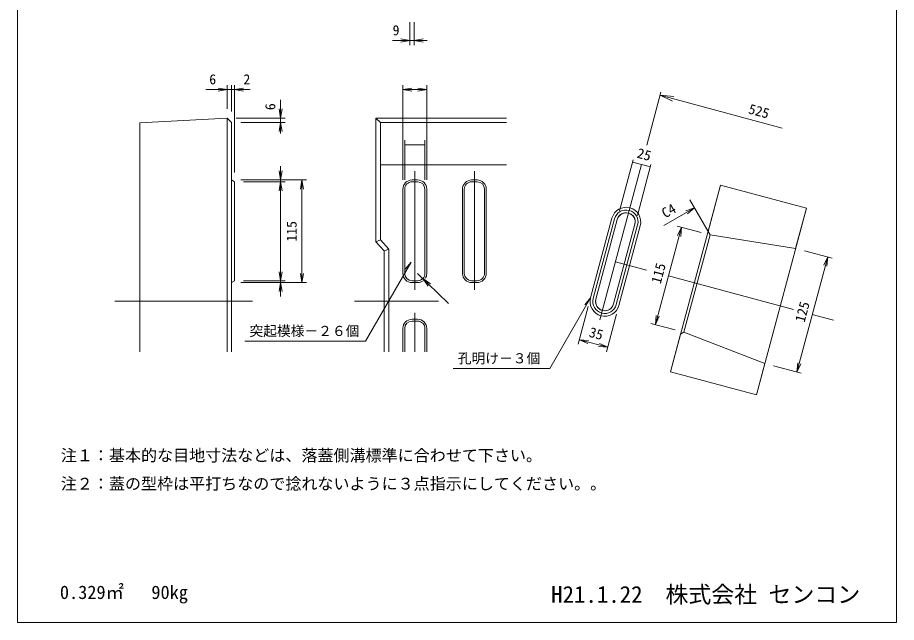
# Model space of a CAD drawing. Units: millimetres on the paper. Extents: x 143 to 576, y 45 to 323.
# Drawn here: x 143.1 to 334.9, y 45.2 to 177.2 of the extents above; entities that cross this region are included whole.
import ezdxf
from ezdxf.enums import TextEntityAlignment as Align

# ---------------------------------------------------------------- set-up
doc = ezdxf.new("R2010")
doc.units = ezdxf.units.MM
doc.layers.add('0_2', color=4, linetype='Continuous', lineweight=18)
doc.styles.add('ＭＳ ゴシック-5.0-0.0', font='')
doc.styles.get('ＭＳ ゴシック-5.0-0.0').set_extended_font_data('ＭＳ ゴシック-5.0-0.0')

msp = doc.modelspace()

# ---------------------------------------------------------------- linework, layer by layer
at = {"layer": '0_2'}
for p, q in [((143.091, 322.86), (143.091, 45.242)), ((334.856, 322.86), (334.856, 45.242)), ((228.707, 171.213), (228.707, 176.23)), ((229.607, 171.213), (229.607, 176.23)), ((228.707, 172.213), (224.924, 172.213)), ((228.707, 172.213), (226.738, 172.56)), ((228.707, 172.213), (226.738, 171.865)), ((228.707, 172.213), (229.607, 172.213)), ((229.607, 172.213), (231.577, 172.56)), ((229.607, 172.213), (232.438, 172.213)), ((229.607, 172.213), (231.577, 171.865)), ((188.801, 161.504), (184.174, 161.504)), ((188.801, 161.504), (186.832, 161.851)), ((188.801, 161.504), (186.832, 161.156)), ((188.801, 157.312), (188.801, 162.504)), ((188.801, 161.504), (189.801, 161.504)), ((189.801, 156.744), (189.801, 162.504)), ((189.801, 161.504), (190.4, 161.504)), ((190.4, 143.389), (190.4, 162.504)), ((190.4, 161.504), (192.37, 161.851)), ((190.4, 161.504), (193.875, 161.504)), ((190.4, 161.504), (192.37, 161.156)), ((227.17, 141.791), (227.17, 162.504)), ((227.17, 161.504), (229.14, 161.851)), ((227.17, 161.504), (229.14, 161.156)), ((227.17, 161.504), (232.37, 161.504)), ((232.37, 161.504), (230.401, 161.851)), ((232.37, 161.504), (230.401, 161.156)), ((232.37, 141.791), (232.37, 162.504)), ((200.484, 155.312), (200.484, 159.279)), ((280.371, 149.419), (283.453, 160.918)), ((283.278, 160.265), (309.933, 153.122)), ((283.278, 160.265), (286.266, 160.004)), ((283.278, 160.265), (285.997, 158.997)), ((200.484, 155.312), (200.136, 157.281)), ((200.484, 155.312), (200.831, 157.281)), ((188.801, 155.312), (169.801, 154.255)), ((169.801, 154.255), (169.801, 104.314)), ((188.801, 155.312), (188.801, 104.314)), ((188.801, 155.312), (189.801, 154.312)), ((189.801, 154.312), (189.801, 104.314)), ((190.801, 155.312), (201.484, 155.312)), ((191.801, 154.312), (201.484, 154.312)), ((200.484, 154.312), (200.136, 152.342)), ((200.484, 155.312), (200.484, 154.312)), ((200.484, 154.312), (200.484, 151.912)), ((200.484, 154.312), (200.831, 152.342)), ((221.271, 128.314), (221.274, 155.314)), ((221.274, 154.314), (221.271, 128.314)), ((249.787, 155.311), (221.274, 155.314)), ((222.274, 154.314), (221.274, 155.314)), ((222.271, 128.697), (222.274, 154.314)), ((222.274, 154.314), (249.787, 154.311)), ((227.57, 141.791), (227.57, 150.485)), ((231.97, 141.791), (231.97, 150.485)), ((227.57, 149.485), (231.97, 149.485)), ((274.461, 135.091), (277.434, 146.187)), ((200.484, 141.789), (200.484, 144.838)), ((249.785, 145.111), (222.272, 145.114)), ((270.158, 111.308), (279.236, 145.183)), ((277.304, 145.701), (281.167, 144.666)), ((278.324, 134.056), (281.298, 145.151)), ((200.484, 141.789), (200.136, 143.758)), ((200.484, 141.789), (200.831, 143.758)), ((229.77, 117.816), (229.77, 143.719)), ((242.77, 117.816), (242.77, 143.719)), ((190.4, 141.389), (189.801, 141.789)), ((190.4, 141.389), (190.4, 119.789)), ((191.801, 141.789), (206.144, 141.789)), ((192.4, 141.389), (201.484, 141.389)), ((200.484, 141.389), (200.136, 139.419)), ((200.484, 141.789), (200.484, 141.389)), ((200.484, 141.389), (200.831, 139.419)), ((200.484, 141.389), (200.484, 119.789)), ((205.144, 141.789), (204.797, 139.819)), ((205.144, 141.789), (205.491, 139.819)), ((205.144, 141.789), (205.144, 119.388)), ((230.37, 141.791), (229.17, 141.791)), ((229.17, 141.391), (230.37, 141.391)), ((243.37, 141.789), (242.17, 141.789)), ((242.17, 141.389), (243.37, 141.389)), ((285.557, 99.916), (296.476, 140.661)), ((227.17, 139.791), (227.17, 121.391)), ((227.57, 121.391), (227.57, 139.791)), ((231.97, 139.791), (231.97, 121.391)), ((232.37, 139.791), (232.37, 121.391)), ((240.17, 139.789), (240.17, 121.389)), ((240.57, 121.389), (240.57, 139.789)), ((244.97, 139.789), (244.97, 121.389)), ((245.37, 139.789), (245.37, 121.389)), ((293.764, 130.539), (289.78, 137.44)), ((290.78, 135.708), (284.137, 131.873)), ((290.78, 135.708), (288.901, 135.024)), ((290.78, 135.708), (289.248, 134.423)), ((304.296, 94.894), (315.215, 135.639)), ((272.784, 133.47), (268.124, 116.083)), ((273.364, 133.315), (268.704, 115.928)), ((273.943, 133.159), (269.284, 115.773)), ((277.807, 132.124), (273.147, 114.737)), ((273.727, 114.582), (278.386, 131.968)), ((278.966, 131.813), (274.306, 114.427)), ((282.261, 110.224), (287.956, 131.475)), ((286.99, 131.733), (292.256, 130.322)), ((287.956, 131.475), (287.111, 129.662)), ((287.956, 131.475), (287.782, 129.482)), ((293.764, 130.539), (294.188, 129.804)), ((222.271, 128.697), (221.271, 128.314)), ((224.07, 126.697), (222.271, 128.697)), ((288.494, 108.554), (294.188, 129.804)), ((294.188, 129.804), (312.865, 126.87)), ((223.07, 126.314), (221.271, 128.314)), ((224.07, 126.697), (223.07, 126.314)), ((224.07, 126.697), (224.068, 104.314)), ((223.07, 126.314), (223.068, 104.314)), ((319.866, 124.994), (313.136, 99.88)), ((320.832, 124.735), (314.797, 126.352)), ((319.866, 124.994), (319.021, 123.181)), ((319.866, 124.994), (319.692, 123.001)), ((228.959, 123.852), (218.991, 106.586)), ((228.959, 123.852), (227.673, 122.32)), ((280.299, 122.138), (273.545, 123.948)), ((200.484, 119.789), (200.136, 121.758)), ((200.484, 119.789), (200.831, 121.758)), ((205.144, 119.388), (204.797, 121.358)), ((205.144, 119.388), (205.491, 121.358)), ((230.37, 121.391), (237.113, 114.843)), ((312.387, 113.539), (285.109, 120.849)), ((190.4, 119.789), (189.801, 119.388)), ((191.801, 119.388), (206.144, 119.388)), ((192.4, 119.789), (201.484, 119.789)), ((200.484, 119.388), (200.136, 117.419)), ((200.484, 119.789), (200.484, 119.388)), ((200.484, 119.388), (200.484, 116.356)), ((200.484, 119.388), (200.831, 117.419)), ((229.17, 119.791), (230.37, 119.791)), ((230.37, 119.391), (229.17, 119.391)), ((231.518, 120.276), (233.173, 119.153)), ((231.518, 120.276), (232.689, 118.655)), ((242.17, 119.789), (243.37, 119.789)), ((243.37, 119.389), (242.17, 119.389)), ((194.347, 115.317), (164.293, 115.32)), ((234.906, 115.312), (216.644, 115.314)), ((268.124, 116.083), (259.195, 100.617)), ((268.124, 116.083), (266.839, 114.551)), ((265.416, 105.978), (267.607, 114.152)), ((230.369, 111.391), (229.169, 111.391)), ((229.77, 104.314), (229.77, 112.81)), ((271.598, 104.321), (273.789, 112.495)), ((282.261, 110.224), (282.436, 112.217)), ((282.261, 110.224), (283.107, 112.037)), ((321.138, 111.194), (316.501, 112.437)), ((227.168, 104.314), (227.169, 109.391)), ((227.569, 109.391), (227.568, 104.314)), ((229.169, 110.991), (230.369, 110.99)), ((231.968, 104.314), (231.969, 109.39)), ((232.368, 104.314), (232.369, 109.39)), ((281.295, 110.483), (286.562, 109.072)), ((288.494, 108.554), (287.759, 108.13)), ((288.494, 108.554), (306.135, 101.756)), ((192.693, 106.586), (218.991, 106.586)), ((265.675, 106.944), (267.668, 106.769)), ((265.675, 106.944), (267.488, 106.099)), ((265.675, 106.944), (271.857, 105.287)), ((271.857, 105.287), (270.044, 106.133)), ((271.857, 105.287), (269.865, 105.462)), ((313.136, 99.88), (313.311, 101.872)), ((313.136, 99.88), (313.982, 101.692)), ((238.148, 100.617), (259.195, 100.617)), ((314.102, 99.621), (308.067, 101.238)), ((334.856, 45.242), (143.091, 45.242))]:
    msp.add_line(p, q, dxfattribs=at)
at = {"layer": '0_2', "color": 9}
for p, q in [((296.476, 140.661), (293.764, 130.539)), ((315.215, 135.639), (296.476, 140.661)), ((274.616, 134.196), (275.158, 134.509)), ((275.158, 134.509), (275.77, 134.639)), ((275.77, 134.639), (276.392, 134.573)), ((276.392, 134.573), (276.964, 134.319)), ((276.964, 134.319), (277.429, 133.9)), ((312.865, 126.87), (315.215, 135.639)), ((269.283, 115.773), (273.943, 133.159)), ((273.943, 133.159), (274.197, 133.731)), ((274.197, 133.731), (274.616, 134.196)), ((277.429, 133.9), (277.742, 133.358)), ((277.742, 133.358), (277.872, 132.746)), ((277.872, 132.746), (277.806, 132.124)), ((277.806, 132.124), (273.147, 114.737)), ((293.764, 130.539), (294.188, 129.804)), ((294.188, 129.804), (312.865, 126.87)), ((269.218, 115.151), (269.283, 115.773)), ((269.348, 114.539), (269.218, 115.151)), ((269.66, 113.997), (269.348, 114.539)), ((270.125, 113.578), (269.66, 113.997)), ((270.697, 113.323), (270.125, 113.578)), ((271.319, 113.258), (270.697, 113.323)), ((271.931, 113.388), (271.319, 113.258)), ((272.473, 113.701), (271.931, 113.388)), ((272.892, 114.166), (272.473, 113.701)), ((273.147, 114.737), (272.892, 114.166)), ((287.759, 108.13), (285.557, 99.916)), ((288.494, 108.554), (287.759, 108.13)), ((306.135, 101.756), (288.494, 108.554)), ((304.296, 94.894), (306.135, 101.756)), ((285.557, 99.916), (304.296, 94.894))]:
    msp.add_line(p, q, dxfattribs=at)
at = {"layer": '0_2'}
for centre, radius, start, end in [((229.17, 139.791), 2, 89.99357, 180), ((229.17, 139.791), 1.6, 89.99357, 180), ((230.37, 139.791), 2, 0, 89.99357), ((230.37, 139.791), 1.6, 0, 89.99357), ((242.17, 139.789), 2, 89.99357, 180), ((242.17, 139.789), 1.6, 89.99357, 180), ((243.37, 139.789), 2, 0, 89.99357), ((243.37, 139.789), 1.6, 0, 89.99357), ((275.875, 132.641), 3.2, 344.99678, 164.99678), ((275.875, 132.641), 2.6, 344.99678, 164.99678), ((275.875, 132.641), 2, 344.99678, 164.99678), ((229.17, 121.391), 2, 180, 269.99357), ((229.17, 121.391), 1.6, 180, 269.99357), ((230.37, 121.391), 1.6, 269.99357, 0), ((230.37, 121.391), 2, 327.74423, 0), ((242.17, 121.389), 2, 180, 269.99357), ((242.17, 121.389), 1.6, 180, 269.99357), ((243.37, 121.389), 2, 269.99357, 0), ((243.37, 121.389), 1.6, 269.99357, 0), ((230.37, 121.391), 2, 269.99357, 306.61086), ((271.215, 115.255), 3.2, 164.99678, 344.99678), ((271.215, 115.255), 2.6, 164.99678, 344.99678), ((271.215, 115.255), 2, 164.99678, 344.99678), ((229.169, 109.391), 2, 89.99357, 179.98713), ((230.369, 109.391), 2, 359.98713, 89.99357), ((229.169, 109.391), 1.6, 89.99357, 179.98713), ((230.369, 109.391), 1.6, 359.98713, 89.99357)]:
    msp.add_arc(centre, radius, start, end, dxfattribs=at)

# ---------------------------------------------------------------- texts
at = {"layer": '0_2', "color": 7, "style": 'ＭＳ ゴシック-5.0-0.0'}
for s, height, p in [('9', 2.199, (224.924, 172.713)), ('6', 2.199, (184.924, 162.004)), ('2', 2.199, (192.375, 162.004)), ('突起模様－２６個', 2.199, (193.693, 107.086)), ('孔明け－３個', 2.199, (239.148, 101.117)), ('注１：基本的な目地寸法などは、落蓋側溝標準に合わせて下さい。', 2.566, (152.524, 79.636)), ('注２：蓋の型枠は平打ちなので捻れないように３点指示にしてください。。', 2.566, (152.524, 73.466)), ('0.329㎡   90kg', 2.933, (152.324, 49.473)), ('H21.1.22  株式会社 センコン', 3.666, (259.516, 48.425))]:
    msp.add_text(s, height=height, dxfattribs=at).set_placement(p, align=Align.BOTTOM_LEFT)
for s, rotation, p in [('6', 90, (199.984, 157.029)), ('525', 344.998, (302.248, 155.699)), ('25', 344.998, (277.916, 146.055)), ('C4', 29.998, (284.753, 132.806)), ('115', 90, (204.644, 128.339)), ('115', 74.998, (284.043, 118.806)), ('125', 74.998, (315.436, 110.393)), ('35', 344.998, (267.447, 106.987))]:
    msp.add_text(s, height=2.199, rotation=rotation, dxfattribs=at).set_placement(p, align=Align.BOTTOM_LEFT)

doc.saveas('drawing.dxf')
